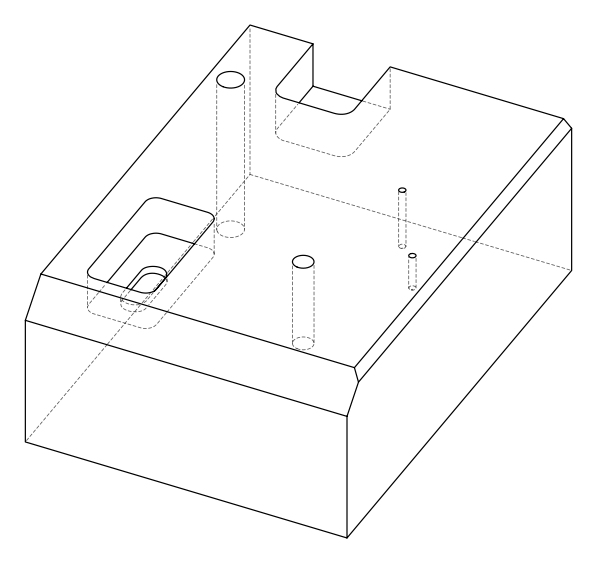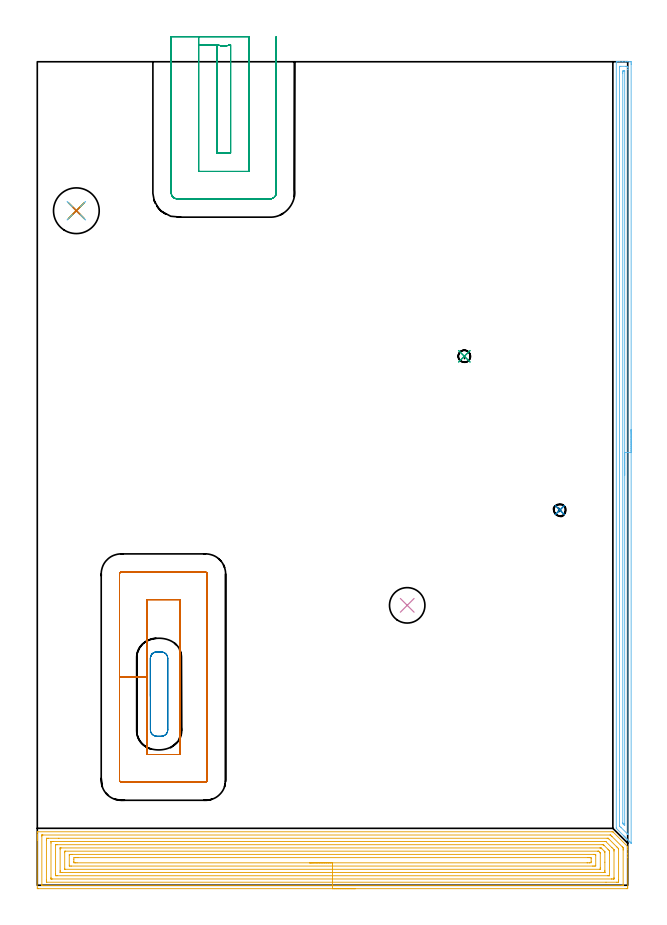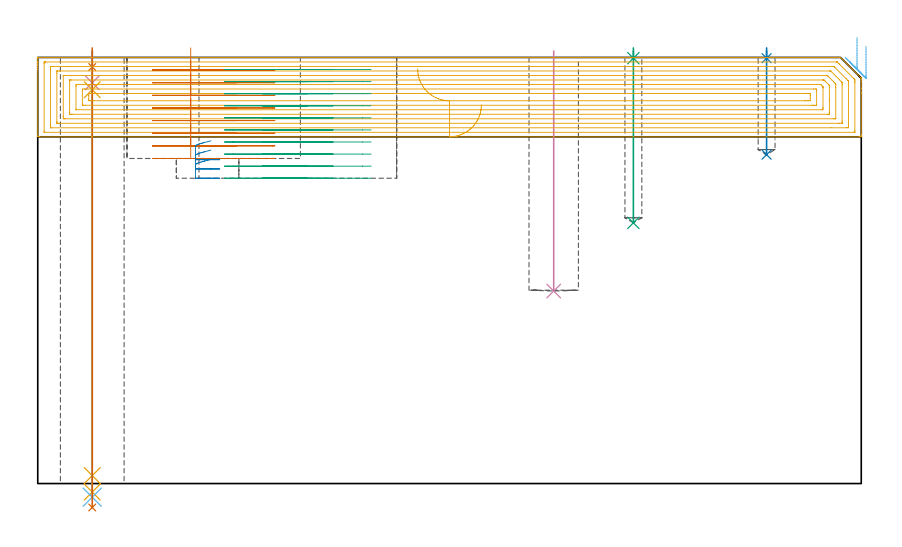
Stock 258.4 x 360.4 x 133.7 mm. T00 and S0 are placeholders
(PLAN: 15 operations, 10 tool changes, 49.1 min)
(1 SPOT_DRILL | STEP1HOLE | NXT0321_9005460120000 | 0.05 min | 183 mm3)
(2 SPOT_DRILL_1 | STEP1POCKET | NXT0321_9005460120000 | 0.03 min | 0 mm3)
(3 SPOT_DRILL_2 | STEP1POCKET_1 | NXT0321_9005460120000 | 0.03 min | 0 mm3)
(4 DRILL_BLIND_HOLE_INTO_CENTER | STEP1HOLE | UGT0301_448 | 0.04 min | 98 mm3)
(5 GUN_DRILL_THROUGH_HOLE | STEP1HOLE | UGT0307_001 | 0.6 min | 2456 mm3)
(6 SPADE_DRILL_TO_ENLARGE_THROUGH_HOLE | STEP1HOLE | UGT0306_003 | 0.56 min | 13631 mm3)
(7 DRILL_TO_ENLARGE_THROUGH_HOLE | STEP1HOLE | UGT0301_007 | 0.57 min | 25588 mm3)
(8 DRILL_BLIND_HOLE_INTO_CENTER_1 | STEP1POCKET | UGT0301_448 | 0.13 min | 640 mm3)
(9 DRILL_BLIND_HOLE_INTO_CENTER_2 | STEP1POCKET_1 | UGT0301_448 | 0.22 min | 1105 mm3)
(10 INDEXABLE_INSERT_DRILL_BLIND_HOLE_FROM_SOLID | STEP1POCKET_2 | NXT0302_002 | 0.3 min | 13771 mm3)
(11 AREA_MILL | FG_CHAMFER_SURFACE | UGT0205_001 | 18.96 min | 80109 mm3)
(12 AREA_MILL_1 | FG_CHAMFER_SURFACE_1 | UGT0205_001 | 8.3 min | 7131 mm3)
(13 MILL_RECTANGULAR_POCKET | POCKET_RECTANGULAR_STRAIGHT | NXT0201_012 | Follow Part, ap 4, ae 75% | 7.87 min | 183866 mm3)
(14 MILL_RECTANGULAR_POCKET_1 | POCKET_RECTANGULAR_STRAIGHT_1 | NXT0201_011 | Follow Part, ap 3, ae 75% | 0.8 min | 5541 mm3)
(15 MILL_SLOT | SLOT_PARTIAL_RECTANGULAR | NXT0201_012 | Follow Part, ap 4, ae 75% | 10.61 min | 157969 mm3)
(TOOL NXT0321_9005460120000 | NC Spot Drill, 142deg, 12mm, Carbide, Uncoated | D12 PA142 FL30 Z2)
(TOOL UGT0301_448 | Carbide Drill 5.3 mm | D5.3 PA118 FL52 Z2)
(TOOL UGT0307_001 | Gun Drill 5 mm | D5 PA130 FL24 Z1)
(TOOL UGT0306_003 | Spade Drill 12.5mm | D12.5 PA132 FL10 Z2)
(TOOL UGT0301_007 | Twist Drill 20 mm | D20 PA118 FL140 Z2)
(TOOL NXT0302_002 | Index. Insert Drill 15.5mm [880-D1550L20-05] | D15.5 PA176 FL78 Z2)
(TOOL UGT0205_001 | Chamfer Mill 20 x 3 x 45 deg. | D20 FL50 Z2)
(TOOL NXT0201_012 | ENDMILL 16mm [2P460-1600-NA 1630] | D16 FL38 Z6)
(TOOL NXT0201_011 | ENDMILL 12mm [2P460-1200-NA 1630] | D12 FL38 Z6)
(OP 1 SPOT_DRILL)
G17 G21 G94 G90
T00 M6
G54
G17 G0 G90 X17.1 Y295.2 S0 M3
G43 Z143.7 H0
G94 G81 G98 Z130.7 F250. R136.7
G80
M5
M2
(OP 2 SPOT_DRILL_1)
G17 G21 G94 G90
T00 M6
G54
G17 G0 G90 X228.7 Y164.2 S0 M3
G43 Z143.7 H0
G94 G81 G98 Z133.468 F250. R136.7
G80
M5
M2
(OP 3 SPOT_DRILL_2)
G17 G21 G94 G90
T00 M6
G54
G17 G0 G90 X186.9 Y231.5 S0 M3
G43 Z143.7 H0
G94 G81 G98 Z133.472 F250. R136.7
G80
M5
M2
(OP 4 DRILL_BLIND_HOLE_INTO_CENTER)
G17 G21 G94 G90
T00 M6
G54
G17 G0 G90 X17.1 Y295.2 S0 M3
G43 Z143.7 H0
G94 G81 G98 Z125.75 F250. R135.7
G80
M5
M2
(OP 5 GUN_DRILL_THROUGH_HOLE)
G17 G21 G94 G90
T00 M6
G54
G17 G0 G90 X17.1 Y295.2 M8
G43 Z143.7 H0
Z132.052
S716 M3
G94 G1 Z123.586 F125. M26
G4 X.084
Z2.5 F250.
G4 X.084
Z-2.666 F125.
G4 X.084
M5
M9
G0 Z132.052
Z143.7
M2
(OP 6 SPADE_DRILL_TO_ENLARGE_THROUGH_HOLE)
G17 G21 G94 G90
T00 M6
G54
G17 G0 G90 X17.1 Y295.2 S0 M3
G43 Z143.7 H0
G94 G73 G98 Z-4.283 F250. Q11.499 R135.7
G80
M5
M2
(OP 7 DRILL_TO_ENLARGE_THROUGH_HOLE)
G17 G21 G94 G90
T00 M6
G54
G17 G0 G90 X17.1 Y295.2 S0 M3
G43 Z143.7 H0
G94 G73 G98 Z-7.509 F250. Q17.651 R135.7
G80
M5
M2
(OP 8 DRILL_BLIND_HOLE_INTO_CENTER_1)
G17 G21 G94 G90
T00 M6
G54
G17 G0 G90 X228.7 Y164.2 S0 M3
G43 Z143.7 H0
G94 G81 G98 Z103.2 F250. R135.7
G80
M5
M2
(OP 9 DRILL_BLIND_HOLE_INTO_CENTER_2)
G17 G21 G94 G90
T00 M6
G54
G17 G0 G90 X186.9 Y231.5 S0 M3
G43 Z143.7 H0
G94 G81 G98 Z81.8 F250. R135.7
G80
M5
M2
(OP 10 INDEXABLE_INSERT_DRILL_BLIND_HOLE_FROM_SOLID)
G17 G21 G94 G90
T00 M6
G54
G17 G0 G90 X161.9 Y122.5 S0 M3
G43 Z143.7 H1
G94 G81 G98 Z60.4 F250. R135.7
G80
M5
M2
(OP 11 AREA_MILL)
G17 G21 G94 G90
T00 M6
G54
G17 G0 G90 X139.2 Y-1.5 S1061 M3
G43 Z143.7 H0
Z118.8
G94 G1 X139.162 Z117.928 F250.
X139.048 Z117.064
X138.859 Z116.212
X138.597 Z115.38
X138.263 Z114.574
X137.86 Z113.8
X137.392 Z113.064
X136.86 Z112.372
X136.271 Z111.729
X135.628 Z111.14
X134.936 Z110.609
X134.2 Z110.14
X133.426 Z109.737
X132.62 Z109.403
X131.788 Z109.141
X130.936 Z108.952
X130.072 Z108.838
X129.2 Z108.8
X0.613
X0.222 Y-1.496 Z108.803
X0.01 Y-1.492 Z108.806
X0. Y-1.276 Z109.021
Y19.636 Z129.931
Y20.243 Z130.537
Y20.799 Z131.096
Y21.128 Z131.424
Y21.684 Z131.98
Y22.013 Z132.308
Y23.027 Z133.326
X0.008 Y23.379 Z133.67
X0.01 Y23.397 Z133.688
X0.166 Y23.4 Z133.7
X251.537
X251.895 Y23.398 Z133.686
X251.956 Y23.344 Z133.644
X258.303 Y16.998 Z127.296
X258.383 Y16.916 Z127.214
X258.399 Y16.893 Z127.19
X258.4 Y16.703 Z127.002
Y16.651 Z126.951
Y15.818 Z126.112
Y13.718 Z124.016
Y12.278 Z122.573
Y-0.72 Z109.577
X258.397 Y-0.998 Z109.299
X258.391 Y-1.492 Z108.806
X258.288 Y-1.494 Z108.804
X257.787 Y-1.5 Z108.8
X129.2
Y-0.086 Z110.214
X2.177 Y-0.085 Z110.215
X2.08 Y-0.084 Z110.216
X2.032 Y-0.081 Z110.219
X2.014 Y-0.079 Z110.221
X2.01 Y-0.068 Z110.232
X2.005 Y0.041 Z110.341
X2.001 Y0.281 Z110.581
Y21.522 Z131.822
X2.008 Y21.918 Z132.218
X2.01 Y21.968 Z132.268
X2.025 Y21.979 Z132.279
X2.075 Y21.981 Z132.281
X2.182 Y21.984 Z132.284
X2.399 Y21.986 Z132.286
X2.426
X250.671
X250.779 Y21.984 Z132.284
X250.832 Y21.981 Z132.281
X250.855 Y21.979 Z132.279
X250.95 Y21.888 Z132.188
X251.345 Y21.502 Z131.802
X251.537 Y21.314 Z131.614
X256.001 Y16.849 Z127.149
X256.146 Y16.703 Z127.003
X256.286 Y16.557 Z126.857
X256.376 Y16.462 Z126.762
X256.39 Y16.406 Z126.706
X256.396 Y16.311 Z126.611
X256.399 Y15.818 Z126.118
X256.4 Y15.423 Z125.723
X256.399 Y0.378 Z110.678
X256.392 Y-0.018 Z110.282
X256.39 Y-0.068 Z110.232
X256.375 Y-0.079 Z110.221
X256.325 Y-0.081 Z110.219
X256.218 Y-0.084 Z110.216
X256.001 Y-0.086 Z110.214
X255.974
X129.2
Y1.329 Z111.629
X4.185
X4.074 Y1.33 Z111.63
X4.035 Y1.333 Z111.633
X4.019 Y1.335 Z111.635
X4.01 Y1.353 Z111.653
X4.005 Y1.474 Z111.774
X4.002 Y1.657 Z111.957
X4. Y1.84 Z112.14
Y2.542 Z112.842
Y19.541 Z129.841
X4.005 Y20.243 Z130.543
X4.009 Y20.417 Z130.717
X4.028 Y20.565 Z130.865
X4.185 Y20.566 Z130.866
X4.747 Y20.57 Z130.87
X9.439 Y20.571 Z130.871
X249.42
X249.751 Y20.569 Z130.869
X249.797 Y20.567 Z130.867
X249.822 Y20.565 Z130.865
X249.846 Y20.544 Z130.844
X249.952 Y20.444 Z130.744
X250.157 Y20.243 Z130.543
X253.697 Y16.703 Z127.003
X254.215 Y16.181 Z126.481
X254.39 Y15.998 Z126.298
X254.395 Y15.818 Z126.118
X254.399 Y15.636 Z125.936
X254.4 Y2.359 Z112.659
X254.395 Y1.657 Z111.957
X254.391 Y1.483 Z111.783
X254.372 Y1.335 Z111.635
X254.215 Y1.334 Z111.634
X253.653 Y1.33 Z111.63
X248.9 Y1.328 Z111.628
X129.2 Y1.329 Z111.629
Y2.743 Z113.043
X6.661
X6.107 Y2.745 Z113.045
X6.049 Y2.747 Z113.047
X6.014 Y2.749 Z113.049
X6.01 Y2.789 Z113.089
X6.005 Y2.992 Z113.292
X6. Y3.398 Z113.698
Y18.473 Z128.773
X6.006 Y18.901 Z129.201
X6.01 Y19.114 Z129.414
X6.022 Y19.151 Z129.451
X6.075 Y19.153 Z129.453
X6.175 Y19.155 Z129.455
X6.863 Y19.157 Z129.457
X7.066
X248.512
X248.685 Y19.155 Z129.455
X248.77 Y19.152 Z129.452
X248.788 Y19.151 Z129.451
X248.811 Y19.133 Z129.433
X248.858 Y19.092 Z129.392
X251.537 Y16.415 Z126.715
X252.13 Y15.818 Z126.118
X252.324 Y15.618 Z125.918
X252.39 Y15.548 Z125.848
X252.393 Y15.497 Z125.797
X252.396 Y15.39 Z125.69
X252.4 Y14.962 Z125.262
Y3.427 Z113.727
X252.394 Y2.999 Z113.299
X252.39 Y2.786 Z113.086
X252.378 Y2.749 Z113.049
X252.325 Y2.747 Z113.047
X252.225 Y2.745 Z113.045
X251.537 Y2.743 Z113.043
X251.334
X129.2
Y4.157 Z114.457
X8.649
X8.493 Y4.159 Z114.459
X8.18 Y4.164 Z114.464
X8.009 Y4.17 Z114.47
X8.006 Y4.22 Z114.52
X8.003 Y4.312 Z114.612
X8. Y4.956 Z115.256
Y17.668 Z127.968
X8.001 Y17.709 Z128.009
X8.005 Y17.728 Z128.028
X8.008 Y17.733 Z128.033
X8.025 Y17.736 Z128.036
X8.336 Y17.742 Z128.042
X8.493 Y17.743 Z128.043
X8.649
X247.228 Y17.742 Z128.042
X247.541 Y17.739 Z128.039
X247.745 Y17.736 Z128.036
X247.802 Y17.688 Z127.988
X247.912 Y17.588 Z127.888
X247.965 Y17.537 Z127.837
X249.751 Y15.751 Z126.051
X250.157 Y15.338 Z125.638
X250.357 Y15.133 Z125.433
X250.39 Y15.08 Z125.38
X250.394 Y15.024 Z125.324
X250.397 Y14.933 Z125.233
X250.4 Y14.289 Z124.589
Y14.048 Z124.348
Y4.232 Z114.532
X250.399 Y4.192 Z114.492
X250.395 Y4.172 Z114.472
X250.392 Y4.167 Z114.467
X250.376 Y4.164 Z114.464
X250.064 Y4.158 Z114.458
X249.907 Y4.157 Z114.457
X249.751
X129.2
Y5.571 Z115.871
X10.951 Y5.572 Z115.872
X10.435 Y5.574 Z115.874
X10.051 Y5.578 Z115.878
X10.01 Y5.582 Z115.882
X10.004 Y5.624 Z115.924
X10.001 Y6.082 Z116.382
X10. Y6.514 Z116.814
Y15.818 Z126.118
X10.002 Y16.248 Z126.548
X10.007 Y16.31 Z126.61
X10.01 Y16.323 Z126.623
X10.018 Y16.325 Z126.625
X10.049 Y16.327 Z126.627
X10.177 Y16.328 Z126.628
X10.435 Y16.329 Z126.629
X246.179 Y16.328 Z126.628
X246.558 Y16.327 Z126.627
X246.684 Y16.324 Z126.624
X246.712 Y16.322 Z126.622
X246.786 Y16.255 Z126.555
X246.903 Y16.145 Z126.445
X247.072 Y15.98 Z126.28
X248.118 Y14.933 Z125.233
X248.268 Y14.778 Z125.078
X248.363 Y14.677 Z124.977
X248.39 Y14.634 Z124.934
X248.393 Y14.609 Z124.909
X248.398 Y14.503 Z124.803
X248.4 Y10.076 Z120.376
Y6.536 Z116.836
Y6.082 Z116.382
X248.398 Y5.652 Z115.952
X248.393 Y5.59 Z115.89
X248.39 Y5.577 Z115.877
X248.382 Y5.575 Z115.875
X248.351 Y5.573 Z115.873
X248.223 Y5.572 Z115.872
X247.965 Y5.571 Z115.871
X129.2
Y6.985 Z117.285
X12.202 Y6.986 Z117.286
X12.022 Y6.992 Z117.292
X12.007 Y7.05 Z117.35
X12.004 Y7.071 Z117.371
X12.001 Y7.186 Z117.486
Y14.266 Z124.566
X12.004 Y14.486 Z124.786
X12.013 Y14.908 Z125.208
X12.221 Y14.914 Z125.214
X12.24
X245.304 Y14.915 Z125.215
X245.523 Y14.913 Z125.213
X245.631 Y14.91 Z125.21
X245.681 Y14.908 Z125.208
X245.788 Y14.804 Z125.104
X246.179 Y14.419 Z124.719
X246.359 Y14.232 Z124.532
X246.39 Y14.178 Z124.478
X246.394 Y14.121 Z124.421
X246.397 Y14.048 Z124.348
X246.4 Y13.829 Z124.129
X246.399 Y7.634 Z117.934
X246.396 Y7.414 Z117.714
X246.387 Y6.992 Z117.292
X246.179 Y6.986 Z117.286
X246.16
X129.2 Y6.985 Z117.285
Y8.4 Z118.7
X14.9
X14.345 Y8.402 Z118.702
X14.007 Y8.407 Z118.707
X14. Y8.744 Z119.044
Y13.17 Z123.47
X14.007 Y13.493 Z123.793
X14.561 Y13.499 Z123.799
X14.9 Y13.5 Z123.8
X15.452
X243.5
X244.055 Y13.498 Z123.798
X244.393 Y13.493 Z123.793
X244.4 Y13.156 Z123.456
Y8.73 Z119.03
X244.393 Y8.407 Z118.707
X243.839 Y8.401 Z118.701
X243.5 Y8.4 Z118.7
X242.948
X129.2
Y9.814 Z120.114
X17.386
X16.686 Y9.815 Z120.115
X16.49 Y9.817 Z120.117
X16.01 Y9.828 Z120.128
X16.001 Y10.301 Z120.601
Y11.393 Z121.693
X16.007 Y12.066 Z122.366
X16.686 Y12.082 Z122.382
X16.88 Y12.085 Z122.385
X17.579 Y12.086 Z122.386
X17.772
X241.014
X241.714 Y12.085 Z122.385
X241.91 Y12.083 Z122.383
X242.39 Y12.072 Z122.372
X242.399 Y11.599 Z121.899
Y10.507 Z120.807
X242.393 Y9.834 Z120.134
X241.714 Y9.818 Z120.118
X241.52 Y9.815 Z120.115
X240.821 Y9.814 Z120.114
X240.628
X129.2
X128.328 Z120.152
X127.464 Z120.266
X126.612 Z120.455
X125.78 Z120.717
X124.974 Z121.051
X124.2 Z121.454
X123.464 Z121.922
X122.772 Z122.453
X122.129 Z123.043
X121.54 Z123.686
X121.008 Z124.378
X120.54 Z125.114
X120.137 Z125.888
X119.803 Z126.694
X119.541 Z127.526
X119.352 Z128.377
X119.238 Z129.242
X119.2 Z130.114
G0 Z143.7
M5
M2
(OP 12 AREA_MILL_1)
G17 G21 G94 G90
T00 M6
G54
G17 G0 G90 X259.9 Y199.4 S1061 M3
G43 Z143.7 H0
Z137.2
G94 G1 Y199.362 Z136.328 F250.
Y199.248 Z135.464
Y199.059 Z134.612
Y198.797 Z133.78
Y198.463 Z132.974
Y198.06 Z132.2
Y197.592 Z131.464
Y197.06 Z130.772
Y196.471 Z130.129
Y195.828 Z129.54
Y195.136 Z129.009
Y194.4 Z128.54
Y193.626 Z128.137
Y192.82 Z127.803
Y191.988 Z127.541
Y191.136 Z127.352
Y190.272 Z127.238
Y189.4 Z127.2
Y18.644
X259.894 Y18.435 Z127.204
X259.892 Y18.419 Z127.205
X259.863 Y18.435 Z127.234
X259.478 Y18.821 Z127.621
X259.322 Y18.977 Z127.775
X259.268 Y19.032 Z127.831
X259.079 Y19.22 Z128.02
X259.025 Y19.274 Z128.072
X258.97 Y19.33 Z128.129
X258.784 Y19.516 Z128.315
X258.728 Y19.571 Z128.369
X258.672 Y19.628 Z128.427
X258.488 Y19.812 Z128.611
X258.431 Y19.867 Z128.666
X258.374 Y19.926 Z128.725
X258.192 Y20.107 Z128.907
X258.134 Y20.164 Z128.962
X258.075 Y20.224 Z129.024
X257.897 Y20.403 Z129.202
X257.837 Y20.461 Z129.259
X257.777 Y20.522 Z129.322
X257.601 Y20.698 Z129.498
X257.541 Y20.758 Z129.556
X257.479 Y20.82 Z129.62
X257.306 Y20.994 Z129.793
X257.244 Y21.055 Z129.853
X257.181 Y21.118 Z129.918
X257.01 Y21.289 Z130.089
X256.947 Y21.352 Z130.15
X256.883 Y21.416 Z130.216
X256.714 Y21.585 Z130.385
X256.65 Y21.648 Z130.446
X253.506 Y24.794 Z133.592
X253.406 Y24.897 Z133.691
X253.4 Y25.292 Z133.7
Y360.216
X253.403 Y360.39 Z133.688
X253.453 Y360.393 Z133.639
X253.877 Y360.4 Z133.222
X254.134 Z132.966
X254.869 Z132.226
X256.127 Z130.97
X257.541 Z129.555
X258.169 Z128.927
X259.06 Z128.037
X259.322 Y360.398 Z127.775
X259.891 Y360.392 Z127.206
X259.894 Y360.343 Z127.204
X259.899 Y359.768 Z127.201
X259.9 Y359.187 Z127.2
Y189.4
X258.486 Z128.614
X258.485 Y22.499 Z128.615
X258.484 Y22.389 Z128.616
X258.481 Y22.316 Z128.619
X258.478 Y22.28 Z128.622
X258.474 Y22.283 Z128.626
X258.431 Y22.322 Z128.669
X258.141 Y22.609 Z128.959
X255.458 Y25.292 Z131.642
X254.869 Y25.888 Z132.231
X254.836 Y25.926 Z132.264
X254.821 Y25.952 Z132.279
X254.818 Y26.022 Z132.282
X254.815 Y26.131 Z132.285
X254.814 Y41.791 Z132.286
X254.815 Y358.09 Z132.285
X254.818 Y358.199 Z132.282
X254.824 Y358.39 Z132.276
X254.869 Y358.392 Z132.231
X255.342 Y358.399 Z131.758
X257.541 Z129.559
X258.015 Y358.397 Z129.085
X258.431 Y358.39 Z128.669
X258.479 Y357.98 Z128.621
X258.482 Y357.929 Z128.618
X258.486 Y357.085 Z128.614
Y357.03
Y189.4
X257.072 Z130.028
X257.071 Y27.081 Z130.029
X257.07 Y26.659 Z130.03
X257.066 Y26.186 Z130.034
X257.065 Y26.152 Z130.035
X257.02 Y26.186 Z130.08
X256.65 Y26.552 Z130.45
X256.387 Y26.819 Z130.713
X256.257 Y26.955 Z130.843
X256.235 Y26.987 Z130.865
X256.233 Y27.021 Z130.867
X256.231 Y27.081 Z130.869
X256.229 Y27.503 Z130.871
Y355.297
X256.231 Y355.718 Z130.869
X256.235 Y356.191 Z130.865
X256.241 Y356.39 Z130.859
X256.445 Y356.397 Z130.655
X256.65 Y356.399 Z130.45
X256.858 Z130.242
X256.997 Y356.396 Z130.103
X257.046 Y356.392 Z130.054
X257.066 Y356.388 Z130.034
X257.067 Y356.382 Z130.033
X257.07 Y356.332 Z130.03
X257.071 Y356.191 Z130.029
X257.072 Y189.4 Z130.028
Y188.528 Z130.067
Y187.664 Z130.18
Y186.812 Z130.369
Y185.98 Z130.632
Y185.174 Z130.965
Y184.4 Z131.368
Y183.664 Z131.837
Y182.972 Z132.368
Y182.329 Z132.957
Y181.74 Z133.601
Y181.208 Z134.293
Y180.74 Z135.028
Y180.337 Z135.802
Y180.003 Z136.608
Y179.741 Z137.44
Y179.552 Z138.292
Y179.438 Z139.157
Y179.4 Z140.028
G0 Z143.7
M5
M2
(OP 13 MILL_RECTANGULAR_POCKET)
G17 G21 G94 G90
T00 M6
G54
G17 G0 G90 X48. Y117.084 S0 M3
G43 Z143.7 H1
Z136.7
G94 G1 Y91.1 Z129.737 F250.
Y57.2 F500.
X62.4
Y125.
X48.
Y91.1
X36.
Y45.9
G3 X36.7 Y45.2 R0.7
G1 X73.7
G3 X74.4 Y45.9 R0.7
G1 Y136.3
G3 X73.7 Y137. R0.7
G1 X36.7
G3 X36. Y136.3 R0.7
G1 Y91.1
Y90.1
G0 X48. Y117.084 Z132.737
G1 Y91.1 Z125.775 F250.
Y57.2 F500.
X62.4
Y125.
X48.
Y91.1
X36.
Y45.9
G3 X36.7 Y45.2 R0.7
G1 X73.7
G3 X74.4 Y45.9 R0.7
G1 Y136.3
G3 X73.7 Y137. R0.7
G1 X36.7
G3 X36. Y136.3 R0.7
G1 Y91.1
Y90.1
G0 X48. Y117.084 Z128.775
G1 Y91.1 Z121.812 F250.
Y57.2 F500.
X62.4
Y125.
X48.
Y91.1
X36.
Y45.9
G3 X36.7 Y45.2 R0.7
G1 X73.7
G3 X74.4 Y45.9 R0.7
G1 Y136.3
G3 X73.7 Y137. R0.7
G1 X36.7
G3 X36. Y136.3 R0.7
G1 Y91.1
Y90.1
G0 X48. Y117.084 Z124.812
G1 Y91.1 Z117.85 F250.
Y57.2 F500.
X62.4
Y125.
X48.
Y91.1
X36.
Y45.9
G3 X36.7 Y45.2 R0.7
G1 X73.7
G3 X74.4 Y45.9 R0.7
G1 Y136.3
G3 X73.7 Y137. R0.7
G1 X36.7
G3 X36. Y136.3 R0.7
G1 Y91.1
Y90.1
G0 X48. Y117.084 Z120.85
G1 Y91.1 Z113.887 F250.
Y57.2 F500.
X62.4
Y125.
X48.
Y91.1
X36.
Y45.9
G3 X36.7 Y45.2 R0.7
G1 X73.7
G3 X74.4 Y45.9 R0.7
G1 Y136.3
G3 X73.7 Y137. R0.7
G1 X36.7
G3 X36. Y136.3 R0.7
G1 Y91.1
Y90.1
G0 X48. Y117.084 Z116.887
G1 Y91.1 Z109.925 F250.
Y57.2 F500.
X62.4
Y125.
X48.
Y91.1
X36.
Y45.9
G3 X36.7 Y45.2 R0.7
G1 X73.7
G3 X74.4 Y45.9 R0.7
G1 Y136.3
G3 X73.7 Y137. R0.7
G1 X36.7
G3 X36. Y136.3 R0.7
G1 Y91.1
Y90.1
G0 X48. Y117.084 Z112.925
G1 Y91.1 Z105.962 F250.
Y57.2 F500.
X62.4
Y125.
X48.
Y91.1
X36.
Y45.9
G3 X36.7 Y45.2 R0.7
G1 X73.7
G3 X74.4 Y45.9 R0.7
G1 Y136.3
G3 X73.7 Y137. R0.7
G1 X36.7
G3 X36. Y136.3 R0.7
G1 Y91.1
Y90.1
G0 X48. Y117.084 Z108.962
G1 Y91.1 Z102. F250.
Y57.2 F500.
X62.4
Y125.
X48.
Y91.1
X36.
Y45.9
G3 X36.7 Y45.2 R0.7
G1 X73.7
G3 X74.4 Y45.9 R0.7
G1 Y136.3
G3 X73.7 Y137. R0.7
G1 X36.7
G3 X36. Y136.3 R0.7
G1 Y91.1
Y90.1
G0 Z143.7
M5
M2
(OP 14 MILL_RECTANGULAR_POCKET_1)
G17 G21 G94 G90
T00 M6
G54
G17 G0 G90 X54.325 Y102.1 S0 M3
G43 Z143.7 H1
Z107.546
G94 G1 X52.3 Z107.004 F250.
X52.133 Z106.959
X51.685 Y102.037 Z106.838
X51.254 Y101.903 Z106.717
X50.849 Y101.701 Z106.595
X50.483 Y101.437 Z106.474
X50.163 Y101.117 Z106.353
X49.899 Y100.751 Z106.232
X49.697 Y100.346 Z106.111
X49.563 Y99.915 Z105.99
X49.5 Y99.467 Z105.869
Y99.3 Z105.824
Y83.65 Z101.631
Y68. F500.
G3 X52.3 Y65.2 R2.8
G1 X54.3
G3 X57.1 Y68. R2.8
G1 Y99.3
G3 X54.3 Y102.1 R2.8
G1 X52.3
G3 X49.5 Y99.3 R2.8
G1 Y83.65
Y82.65
G0 X54.325 Y102.1 Z104.631
G1 X52.3 Z104.088 F250.
X52.133 Z104.043
X51.685 Y102.037 Z103.922
X51.254 Y101.903 Z103.801
X50.849 Y101.701 Z103.68
X50.483 Y101.437 Z103.559
X50.163 Y101.117 Z103.438
X49.899 Y100.751 Z103.317
X49.697 Y100.346 Z103.196
X49.563 Y99.915 Z103.075
X49.5 Y99.467 Z102.954
Y99.3 Z102.909
Y83.65 Z98.715
Y68. F500.
G3 X52.3 Y65.2 R2.8
G1 X54.3
G3 X57.1 Y68. R2.8
G1 Y99.3
G3 X54.3 Y102.1 R2.8
G1 X52.3
G3 X49.5 Y99.3 R2.8
G1 Y83.65
Y82.65
G0 X54.325 Y102.1 Z101.715
G1 X52.3 Z101.173 F250.
X52.133 Z101.128
X51.685 Y102.037 Z101.007
X51.254 Y101.903 Z100.886
X50.849 Y101.701 Z100.765
X50.483 Y101.437 Z100.644
X50.163 Y101.117 Z100.523
X49.899 Y100.751 Z100.401
X49.697 Y100.346 Z100.28
X49.563 Y99.915 Z100.159
X49.5 Y99.467 Z100.038
Y99.3 Z99.993
Y83.65 Z95.8
Y68. F500.
G3 X52.3 Y65.2 R2.8
G1 X54.3
G3 X57.1 Y68. R2.8
G1 Y99.3
G3 X54.3 Y102.1 R2.8
G1 X52.3
G3 X49.5 Y99.3 R2.8
G1 Y83.65
Y82.65
G0 Z143.7
M5
M2
(OP 15 MILL_SLOT)
G17 G21 G94 G90
T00 M6
G54
G17 G0 G90 X70.6 Y371.4 S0 M3
G43 Z143.7 H1
Z129.91
G94 G1 Y368.4 F250.
Y367.839 F500.
X78.6
G3 X84.6 Y367.839 R8.
G1 Y320.4
X78.6
Y367.839
X70.6
Y312.4
X92.6
Y368.4
Y371.4 F250.
X58.6
Y368.4
Y303.1 F500.
G3 X61.3 Y300.4 R2.7
G1 X101.9
G3 X104.6 Y303.1 R2.7
G1 Y368.4
Y371.4 F250.
G0 X70.6 Z126.12
G1 Y368.4
Y367.839 F500.
X78.6
G3 X84.6 Y367.839 R8.
G1 Y320.4
X78.6
Y367.839
X70.6
Y312.4
X92.6
Y368.4
Y371.4 F250.
X58.6
Y368.4
Y303.1 F500.
G3 X61.3 Y300.4 R2.7
G1 X101.9
G3 X104.6 Y303.1 R2.7
G1 Y368.4
Y371.4 F250.
G0 X70.6 Z122.33
G1 Y368.4
Y367.839 F500.
X78.6
G3 X84.6 Y367.839 R8.
G1 Y320.4
X78.6
Y367.839
X70.6
Y312.4
X92.6
Y368.4
Y371.4 F250.
X58.6
Y368.4
Y303.1 F500.
G3 X61.3 Y300.4 R2.7
G1 X101.9
G3 X104.6 Y303.1 R2.7
G1 Y368.4
Y371.4 F250.
G0 X70.6 Z118.54
G1 Y368.4
Y367.839 F500.
X78.6
G3 X84.6 Y367.839 R8.
G1 Y320.4
X78.6
Y367.839
X70.6
Y312.4
X92.6
Y368.4
Y371.4 F250.
X58.6
Y368.4
Y303.1 F500.
G3 X61.3 Y300.4 R2.7
G1 X101.9
G3 X104.6 Y303.1 R2.7
G1 Y368.4
Y371.4 F250.
G0 X70.6 Z114.75
G1 Y368.4
Y367.839 F500.
X78.6
G3 X84.6 Y367.839 R8.
G1 Y320.4
X78.6
Y367.839
X70.6
Y312.4
X92.6
Y368.4
Y371.4 F250.
X58.6
Y368.4
Y303.1 F500.
G3 X61.3 Y300.4 R2.7
G1 X101.9
G3 X104.6 Y303.1 R2.7
G1 Y368.4
Y371.4 F250.
G0 X70.6 Z110.96
G1 Y368.4
Y367.839 F500.
X78.6
G3 X84.6 Y367.839 R8.
G1 Y320.4
X78.6
Y367.839
X70.6
Y312.4
X92.6
Y368.4
Y371.4 F250.
X58.6
Y368.4
Y303.1 F500.
G3 X61.3 Y300.4 R2.7
G1 X101.9
G3 X104.6 Y303.1 R2.7
G1 Y368.4
Y371.4 F250.
G0 X70.6 Z107.17
G1 Y368.4
Y367.839 F500.
X78.6
G3 X84.6 Y367.839 R8.
G1 Y320.4
X78.6
Y367.839
X70.6
Y312.4
X92.6
Y368.4
Y371.4 F250.
X58.6
Y368.4
Y303.1 F500.
G3 X61.3 Y300.4 R2.7
G1 X101.9
G3 X104.6 Y303.1 R2.7
G1 Y368.4
Y371.4 F250.
G0 X70.6 Z103.38
G1 Y368.4
Y367.839 F500.
X78.6
G3 X84.6 Y367.839 R8.
G1 Y320.4
X78.6
Y367.839
X70.6
Y312.4
X92.6
Y368.4
Y371.4 F250.
X58.6
Y368.4
Y303.1 F500.
G3 X61.3 Y300.4 R2.7
G1 X101.9
G3 X104.6 Y303.1 R2.7
G1 Y368.4
Y371.4 F250.
G0 X70.6 Z99.59
G1 Y368.4
Y367.839 F500.
X78.6
G3 X84.6 Y367.839 R8.
G1 Y320.4
X78.6
Y367.839
X70.6
Y312.4
X92.6
Y368.4
Y371.4 F250.
X58.6
Y368.4
Y303.1 F500.
G3 X61.3 Y300.4 R2.7
G1 X101.9
G3 X104.6 Y303.1 R2.7
G1 Y368.4
Y371.4 F250.
G0 X70.6 Z95.8
G1 Y368.4
Y367.839 F500.
X78.6
G3 X84.6 Y367.839 R8.
G1 Y320.4
X78.6
Y367.839
X70.6
Y312.4
X92.6
Y368.4
Y371.4 F250.
X58.6
Y368.4
Y303.1 F500.
G3 X61.3 Y300.4 R2.7
G1 X101.9
G3 X104.6 Y303.1 R2.7
G1 Y368.4
Y371.4 F250.
G0 Z143.7
M5
M2
